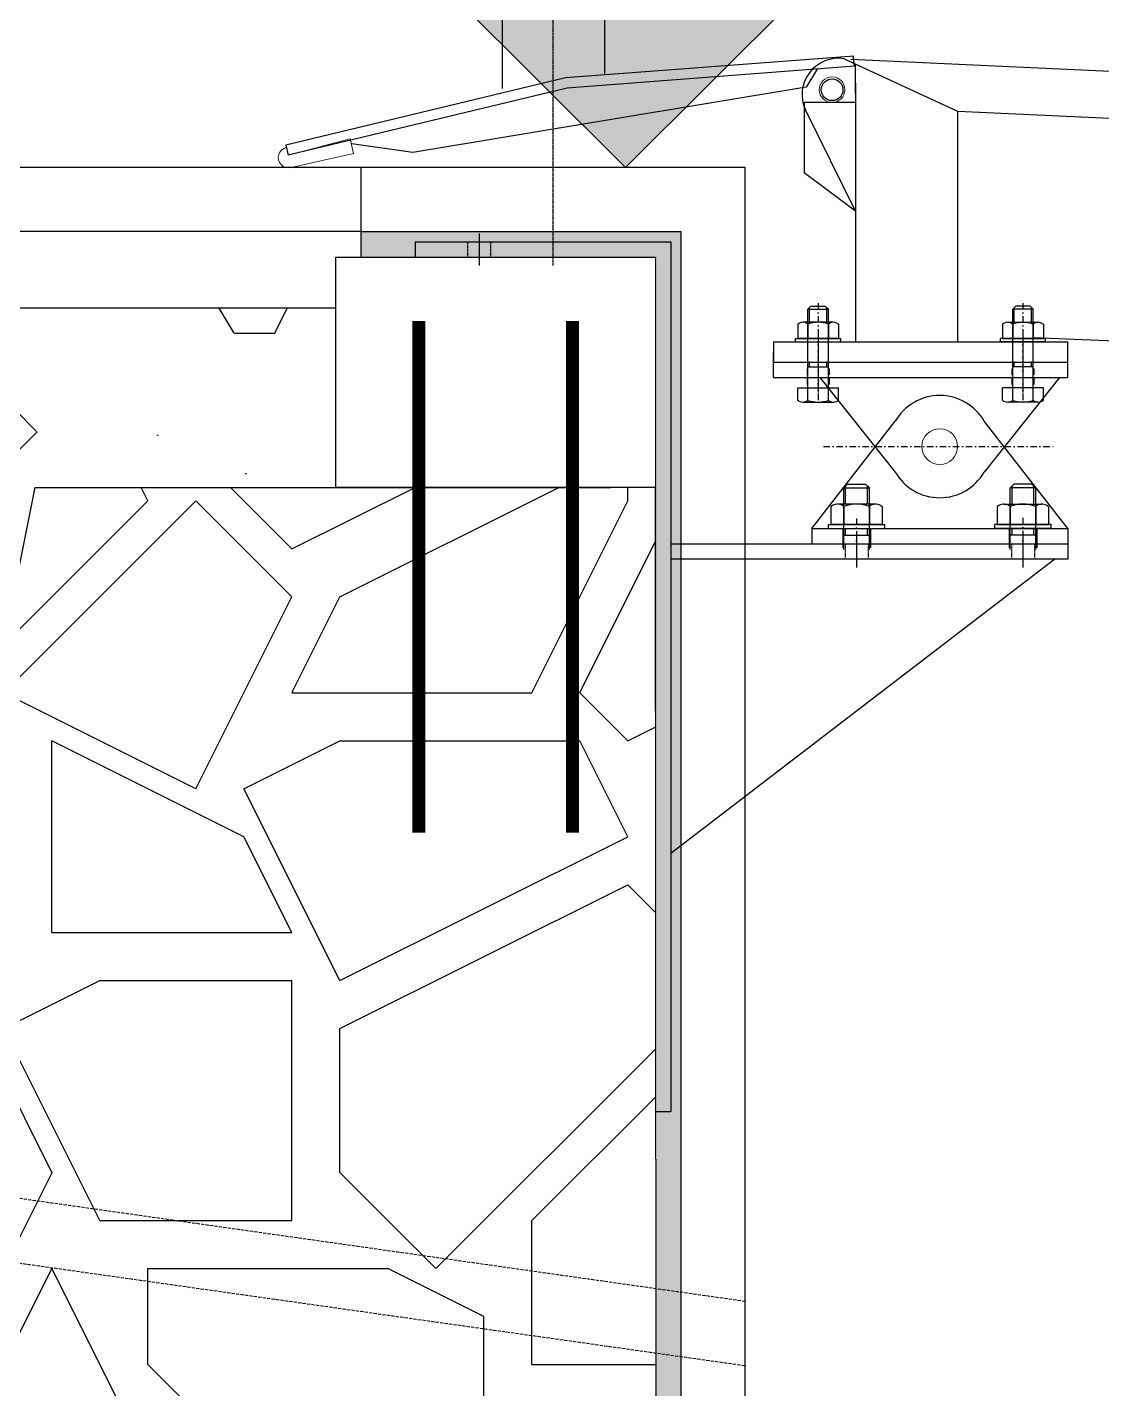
# Model space of a CAD drawing. Extents: x 1332 to 175445, y 256143 to 386027.
# Drawn here: x 44942 to 45782, y 381845 to 382909 of the extents above; entities that cross this region are included whole.
import ezdxf

# ---------------------------------------------------------------- set-up
doc = ezdxf.new("R2010")
doc.units = 0
doc.header["$LTSCALE"] = 10
doc.header["$MEASUREMENT"] = 0
for name, pattern in [('ACAD_ISO02W100', [15, 12, -3]), ('DASH', [0.35, 0.25, -0.1]), ('DASHDOT', [1, 0.5, -0.25, 0, -0.25]), ('DASHED', [0.75, 0.5, -0.25]), ('DOTE', [2.4200000000000004, 2, -0.2, 0.02, -0.2])]:
    doc.linetypes.add(name, pattern=pattern)
for name, color, linetype in [('-HD-轮廓线', 4, 'Continuous'), ('00-Palm-道路中线', 1, 'DOTE'), ('00-Ped..Face', 4, 'Continuous'), ('00-Ped..Section', 5, 'Continuous'), ('00-园建', 4, 'Continuous'), ('00-填充', 8, 'Continuous'), ('00-结构边线', 5, 'Continuous'), ('4', 4, 'Continuous'), ('DIM_ELEV', 3, 'Continuous'), ('S-4-铺装填充', 8, 'Continuous'), ('地板', 15, 'Continuous')]:
    doc.layers.add(name, color=color, linetype=linetype)
doc.layers.add('方通', color=4, linetype='Continuous', lineweight=30)
doc.layers.add('标注', color=3, linetype='Continuous', lineweight=13)

# ---------------------------------------------------------------- blocks, each defined once
blk = doc.blocks.new('A$C3960464F')
for p, q in [((0.0003949803067371249, 84.99992641360586), (40.00039498030674, 84.99992641363497)), ((0.0003949803067371249, 84.99992641360586), (0.0003949804231524467, -7.358637230936438e-05)), ((40.00039498030674, 84.99992641362769), (40.00039498030674, 29.99992641362769)), ((0.0003949804231524467, -7.358637230936438e-05), (40.00039498030674, 29.99992641362769))]:
    blk.add_line(p, q)
blk = doc.blocks.new('A$C04D57DD6')
at = {"layer": '标注'}
blk.add_lwpolyline([(500.0003321790136, 0.0265109949541511), (0.0003321785479784012, 0.02651099659851752), (0.0003321799449622631, 117.4868957408326), (500.0003321794793, 100.0265109949396), (502.0943019813858, 159.9899606161198)], dxfattribs=at)
blk.add_arc((502.2946595543763, 79.99190771631402), 79.99830380025122, 268.3565488638886, 90.14349873591266, dxfattribs=at)

msp = doc.modelspace()

# ---------------------------------------------------------------- hatches: boundary and pattern name
at = {"layer": '00-填充'}
h = msp.add_hatch(dxfattribs=at)
h.set_pattern_fill('AR-SAND', color=256, scale=10, style=0)
h.set_pattern_definition([(37.50000000000001, (45183.28062489461, 381149.2617618468), (-0.8000156479920251, 24.47066186646712), [0, -19.304, 0, -21.59, 0, -20.6375]), (7.499999999999999, (45183.28062489461, 381149.2617618468), (22.47616415690013, 35.84125502841771), [0, -10.414, 0, -17.399, 0, -6.6675]), (327.5, (45167.65962651204, 381149.2617618468), (39.5496185120729, 0.071859233927285), [0, -6.35, 0, -22.86, 0, -29.845]), (317.5, (45167.65962651204, 381149.2617618468), (38.17782262361487, 11.14646616286081), [0, -3.175, 0, -14.986, 0, -17.145])])
h.paths.add_polyline_path([(45203.28062489461, 382749.2750119594), (45203.28062107991, 382729.2750114825), (45434.25564625691, 382729.2750119594), (45434.25564625691, 381149.2617618468), (45453.28062107991, 381149.275011721), (45453.28062489461, 382749.2750119594)])
h = msp.add_hatch(dxfattribs=at)
h.set_pattern_fill('毛石砌体', color=256, scale=50, style=0)
h.set_pattern_definition([(0, (45336.01867544837, 381113.1061388832), (750, 750), [225, -525]), (0, (45786.01867544837, 381188.1061388832), (750, 750), [187.5, -562.5]), (0, (45748.51867544837, 381225.6061388832), (750, 750), [150, -600]), (0, (45523.51867544837, 381413.1061388832), (750, 750), [112.5, -112.5, 150, -375]), (0, (45523.51867544837, 381450.6061388832), (750, 750), [150, -37.5, 187.5, -375]), (0, (45186.01867544837, 381600.6061388832), (750, 750), [187.5, -562.5]), (0, (45898.51867544837, 381638.1061388832), (750, 750), [187.5, -562.5]), (90, (45186.01867544837, 381263.1061388832), (-749.9999999999999, 750.0000000000001), [112.5, -637.5]), (90, (45298.51867544837, 381825.6061388832), (-749.9999999999999, 750.0000000000001), [75, -675]), (90, (45336.01867544837, 381113.1061388832), (-749.9999999999999, 750.0000000000001), [112.5, -637.5]), (90, (45411.01867544837, 381788.1061388832), (-749.9999999999999, 750.0000000000001), [37.5, -712.5]), (90, (45448.51867544837, 381488.1061388832), (-749.9999999999999, 750.0000000000001), [112.5, -637.5]), (90, (45523.51867544837, 381225.6061388832), (-749.9999999999999, 750.0000000000001), [187.5, -562.5]), (90, (45598.51867544837, 381750.6061388832), (-749.9999999999999, 750.0000000000001), [112.5, -637.5]), (90, (45673.51867544837, 381450.6061388832), (-749.9999999999999, 750.0000000000001), [150, -600]), (90, (45711.01867544837, 381450.6061388832), (-749.9999999999999, 750.0000000000001), [150, -600]), (90, (45786.01867544837, 381113.1061388832), (-749.9999999999999, 750.0000000000001), [75, -675]), (90, (45898.51867544837, 381225.6061388832), (-749.9999999999999, 750.0000000000001), [187.5, -562.5]), (45, (45261.01867544837, 381188.1061388832), (4.440892098500626e-14, 749.9999987414762), [318.198, -742.46215]), (45, (45336.01867544837, 381225.6061388832), (4.440892098500626e-14, 749.9999987414762), [159.099, -901.56115]), (45, (45673.51867544837, 381638.1061388832), (4.440892098500626e-14, 749.9999987414762), [212.132025, -848.5281]), (45, (45673.51867544837, 381675.6061388832), (4.440892098500626e-14, 749.9999987414762), [159.099, -901.56115]), (135, (45411.01867544837, 381600.6061388832), (-749.9999987414762, 4.440892098500626e-14), [53.03325, -1007.6269]), (135, (45261.01867544837, 381188.1061388832), (-749.9999987414762, 4.440892098500626e-14), [106.06575, -954.5944000000001]), (135, (45486.01867544837, 381413.1061388832), (-749.9999987414762, 4.440892098500626e-14), [106.06575, -954.5944000000001]), (135, (45673.51867544837, 381600.6061388832), (-749.9999987414762, 4.440892098500626e-14), [106.06575, -954.5944000000001]), (135, (45898.51867544837, 381750.6061388832), (-749.9999987414762, 4.440892098500626e-14), [159.099, -901.56115]), (135, (45898.51867544837, 381713.1061388832), (-749.9999987414762, 4.440892098500626e-14), [106.06575, -954.5944000000001]), (135, (45861.01867544837, 381788.1061388832), (-749.9999987414762, 4.440892098500626e-14), [106.06575, -954.5944000000001]), (135, (45636.01867544837, 381113.1061388832), (-749.9999987414762, 4.440892098500626e-14), [159.099, -901.56115]), (26.56505119999999, (45861.01867544837, 381563.1061388832), (749.9999963664601, 3.00048386137064e-07), [83.85, -1593.20095]), (26.56505119999999, (45673.51867544837, 381375.6061388832), (749.9999963664601, 3.00048386137064e-07), [83.85, -1593.20095]), (26.56505119999999, (45411.01867544837, 381600.6061388832), (749.9999963664601, 3.00048386137064e-07), [167.7, -1509.35095]), (26.56505119999999, (45448.51867544837, 381788.1061388832), (749.9999963664601, 3.00048386137064e-07), [167.7, -1509.35095]), (26.56505119999999, (45448.51867544837, 381600.6061388832), (749.9999963664601, 3.00048386137064e-07), [167.7, -1509.35095]), (26.56505119999999, (45898.51867544837, 381750.6061388832), (749.9999963664601, 3.00048386137064e-07), [167.7, -1509.35095]), (26.56505119999999, (45186.01867544837, 381375.6061388832), (749.9999963664601, 3.00048386137064e-07), [251.5575, -1425.49345]), (26.56505119999999, (45186.01867544837, 381413.1061388832), (749.9999963664601, 3.00048386137064e-07), [251.5575, -1425.49345]), (26.56505119999999, (45186.01867544837, 381713.1061388832), (749.9999963664601, 3.00048386137064e-07), [251.5575, -1425.49345]), (63.43494882, (45561.01867544837, 381675.6061388832), (0.0803227305041343, 750.1606451050518), [83.84999999999995, -1593.199999999999]), (63.43494882, (45898.51867544837, 381638.1061388832), (0.0803227305041343, 750.1606451050518), [83.84999999999995, -1006.1, 167.6999999999999, -419.2499999999998]), (63.43494882, (45823.51867544837, 381563.1061388832), (-1.303391794493791e-06, 749.9999970372804), [167.6999999999999, -1509.350949999999]), (63.43494882, (45373.51867544837, 381638.1061388832), (-1.303391794493791e-06, 749.9999970372804), [167.6999999999999, -1509.350949999999]), (63.43494882, (45336.01867544837, 381638.1061388832), (-1.303391794493791e-06, 749.9999970372804), [167.6999999999999, -1509.350949999999]), (63.43494882, (45598.51867544837, 381713.1061388832), (-1.303391794493791e-06, 749.9999970372804), [251.5574999999999, -1425.493449999999]), (116.5650512, (45411.01867544837, 381525.6061388832), (-3.000486081816689e-07, 749.9999963664601), [83.84999999999995, -1593.200949999999]), (116.5650512, (45898.51867544837, 381450.6061388832), (-3.000486081816689e-07, 749.9999963664601), [83.84999999999995, -1593.200949999999]), (116.5650512, (45748.51867544837, 381225.6061388832), (-3.000486081816689e-07, 749.9999963664601), [167.6999999999999, -1509.350949999999]), (116.5650512, (45711.01867544837, 381263.1061388832), (-3.000486081816689e-07, 749.9999963664601), [167.6999999999999, -1509.350949999999]), (116.5650512, (45786.01867544837, 381788.1061388832), (-3.000486081816689e-07, 749.9999963664601), [167.6999999999999, -1509.350949999999]), (116.5650512, (45186.01867544837, 381413.1061388832), (-3.000486081816689e-07, 749.9999963664601), [167.6999999999999, -1509.350949999999]), (116.5650512, (45561.01867544837, 381113.1061388832), (-3.000486081816689e-07, 749.9999963664601), [251.5574999999999, -1425.493449999999]), (153.43494882, (45823.51867544837, 381563.1061388832), (-749.9999970372805, -1.303391572449186e-06), [167.7, -1509.35095]), (153.43494882, (45861.01867544837, 381525.6061388832), (-749.9999970372805, -1.303391572449186e-06), [167.7, -1509.35095]), (153.43494882, (45298.51867544837, 381150.6061388832), (-749.9999970372805, -1.303391572449186e-06), [83.85, -1593.20095]), (153.43494882, (45523.51867544837, 381450.6061388832), (-749.9999970372805, -1.303391572449186e-06), [83.85, -1593.20095]), (153.43494882, (45673.51867544837, 381675.6061388832), (-749.9999970372805, -1.303391572449186e-06), [83.85, -1593.20095])])
h.paths.add_polyline_path([(45734.25564625691, 380941.1740500358), (45734.25564244221, 381149.275011721), (45434.25563862752, 381149.275011721), (45433.28062489461, 382549.275011721), (44948.12765934895, 382548.635118666), (44604.03095295857, 380828.1515800384)])
at = {"layer": 'DIM_ELEV'}
msp.add_hatch(color=256, dxfattribs=at).paths.add_polyline_path([(45409.63139678724, 382799.2750117209), (44959.63139678724, 383249.2750117209), (45859.63139678724, 383249.2750117209)])
at = {"layer": 'S-4-铺装填充'}
h = msp.add_hatch(dxfattribs=at)
h.set_pattern_fill('加气混凝土', color=256, scale=50, style=0)
h.set_pattern_definition([(0, (19662.74723248777, 15439.86536190272), (300, 600), [0, -600]), (0, (19311.74723248777, 15358.86536190272), (300, 600), [0, -600]), (0, (19506.74723248777, 15352.86536190272), (300, 600), [0, -600]), (0, (19719.74723248777, 15529.86536190272), (300, 600), [0, -600]), (0, (19470.74723248777, 15322.86536190272), (300, 600), [0, -600]), (0, (19779.74723248777, 15907.86536190272), (300, 600), [0, -600]), (0, (19596.74723248777, 15859.86536190272), (300, 600), [0, -600]), (0, (19692.74723248777, 15784.86536190272), (300, 600), [0, -600]), (0, (19203.74723248777, 15772.86536190272), (300, 600), [0, -600]), (0, (19497.74723248777, 15745.86536190272), (300, 600), [0, -600]), (0, (19383.74723248777, 15592.86536190272), (300, 600), [0, -600]), (0, (19389.74723248777, 15367.86536190272), (300, 600), [0, -600]), (0, (19614.74723248777, 15343.86536190272), (300, 600), [0, -600]), (0, (19779.74723248777, 15607.86536190272), (300, 600), [0, -600]), (0, (19218.74723248777, 15514.86536190272), (300, 600), [0, -600]), (0, (19269.74723248777, 15616.86536190272), (300, 600), [0, -600]), (0, (19503.74723248777, 15574.86536190272), (300, 600), [0, -600]), (0, (19419.74723248777, 15487.86536190272), (300, 600), [0, -600]), (0, (19371.74723248777, 15685.86536190272), (300, 600), [0, -600]), (0, (19446.74723248777, 15910.86536190272), (300, 600), [0, -600]), (0, (19242.74723248777, 15388.86536190272), (300, 600), [0, -600]), (0, (19572.74723248777, 15787.86536190272), (300, 600), [0, -600]), (0, (19293.74723248777, 15796.86536190272), (300, 600), [0, -600]), (0, (19245.74723248777, 15874.86536190272), (300, 600), [0, -600]), (130.601294, (19742.89009048777, 15720.00821790272), (-1499.999983430985, 1800.000007869767), [26.341554, -11037.111]), (18.4349488, (19700.03294848777, 15731.43678990272), (1499.99999446807, 599.9999955732223), [27.10524, -3767.6279]), (90, (19700.03294848777, 15705.72250590272), (300.0000000000001, 600), [25.714284, -1174.28565]), (161.565051, (19725.74723248777, 15697.15107390272), (-1500.000007552608, 599.9999552724113), [27.10524, -3767.6279]), (53.1301023, (19725.74723248777, 15697.15107390272), (300.0000005671201, 599.9999997164399), [28.57143, -2971.4285]), (135, (19748.60437648777, 15391.43684190272), (-300.0000362661431, 599.9999593952012), [24.24366, -1672.8126]), (45, (19714.31866048777, 15391.43684190272), (299.999998082377, 599.9999975789675), [24.24366, -1672.8126]), (135, (19731.46151848777, 15374.29394190272), (-300.0000362661431, 599.9999593952012), [24.24366, -1672.8126]), (45, (19731.46151848777, 15374.29394190272), (299.999998082377, 599.9999975789675), [24.24366, -1672.8126]), (116.565051, (19460.03297248777, 15794.29393590272), (-5.219298673253547e-05, 1199.999967353521), [31.94382599999999, -638.8764999999999]), (180, (19445.74727248777, 15822.86535990272), (-299.9999999999999, 600), [34.285716, -565.71425]), (63.43494880000001, (19397.17583248777, 15794.29393590272), (2.716145353076627e-06, 1199.999994186336), [31.943826, -638.8765000000001]), (116.565051, (19411.46153248777, 15765.72250590272), (-5.219298673253547e-05, 1199.999967353521), [31.94382599999999, -638.8764999999999]), (0, (19411.46153248777, 15765.72250590272), (300, 600), [34.285716, -565.71425]), (63.43494880000001, (19445.74727248777, 15765.72250590272), (2.716145353076627e-06, 1199.999994186336), [31.943826, -638.8765000000001]), (107.102728, (19685.74723048777, 15591.43682190272), (-899.9999655924546, 3000.000004840143), [38.861346, -16282.9025]), (143.972626, (19674.31865848777, 15628.57964790272), (-5699.99992773809, 4199.999995246334), [38.861346, -8122.02]), (180, (19642.89008848777, 15651.43679190272), (-299.9999999999999, 600), [37.142856, -562.8571]), (36.02737329999999, (19574.31866248777, 15628.57964790272), (5699.999957876589, 4199.999954722195), [38.86134599999999, -8122.019999999999]), (71.5650511, (19562.89009048777, 15594.29396190272), (900.0000046203285, 2999.99999483479), [36.140316, -3758.5928]), (107.102728, (19574.31866248777, 15557.15108190272), (-899.9999655924546, 3000.000004840143), [38.861346, -16282.9025]), (143.972626, (19605.74723248777, 15534.29396190272), (-5699.99992773809, 4199.999995246334), [38.861346, -8122.02]), (0, (19605.74723248777, 15534.29396190272), (300, 600), [37.142856, -562.8571]), (36.02737329999999, (19642.89008848777, 15534.29396190272), (5699.999957876589, 4199.999954722195), [38.86134599999999, -8122.019999999999]), (71.5650511, (19674.31865848777, 15557.15108190272), (900.0000046203285, 2999.99999483479), [36.140316, -3758.5928]), (150.255118, (19691.46151648777, 15871.43678790272), (-900.0000021301363, 599.9999925650195), [23.03502, -4814.319600000001]), (90, (19671.46151848777, 15860.00822190272), (300.0000000000001, 600), [22.857144, -1177.14275]), (29.7448813, (19671.46151848777, 15860.00822190272), (900.0000005300184, 599.9999971978212), [23.03502, -4814.319600000001]), (116.565051, (19551.46151848777, 15445.72250190272), (-5.219298673253547e-05, 1199.999967353521), [31.94382599999999, -638.8764999999999]), (168.690067, (19537.17580648777, 15474.29396190272), (-2700.000002003099, 599.9999849441089), [29.137254, -6089.685500000001]), (41.18592510000001, (19485.74723248777, 15460.00826190272), (7499.999954558658, 6599.999942288418), [30.371844, -12725.802]), (90, (19485.74723248777, 15431.43680190272), (300.0000000000001, 600), [28.57143, -1171.4285]), (138.814074, (19508.60437648777, 15411.43682190272), (-7499.999866690215, 6600.000042036299), [30.371844, -12725.802]), (16.6992442, (19508.60437648777, 15411.43682190272), (9899.99992551639, 2999.999968578065), [29.82945, -12498.5375]), (60.9453959, (19537.17580648777, 15420.00824190272), (299.9999992038756, 599.9999946927048), [29.416086, -12325.3395]), (109.983106, (19300.03295248777, 15697.15107390272), (-1500.00000564993, 4199.999988885022), [33.44200199999997, -14012.19749999999]), (155.556045, (19288.60439248777, 15728.57964990272), (-3900.000014866057, 1799.999962602966), [34.522986, -14465.1315]), (24.4439547, (19225.74725248777, 15728.57964990272), (3900.000001945477, 1799.999991342401), [34.522986, -14465.1315]), (70.01689340000001, (19214.31869248777, 15697.15107390272), (1500.000004522143, 4199.999989580724), [33.442002, -14012.1975]), (109.983106, (19225.74725248777, 15665.72250390272), (-1500.00000564993, 4199.999988885022), [33.44200199999997, -14012.19749999999]), (160.016893, (19257.17585248777, 15654.29393190272), (-1500.00000088163, 599.9999726666744), [33.442002, -6989.377500000001]), (19.9831065, (19257.17585248777, 15654.29393190272), (1499.999991764409, 599.9999990480279), [33.442002, -6989.377500000001]), (70.01689340000001, (19288.60439248777, 15665.72250390272), (1500.000004522143, 4199.999989580724), [33.442002, -14012.1975]), (122.005383, (19522.89008848777, 15642.86535990272), (-300.00004026147, 599.9999693707862), [26.954232, -5633.434]), (18.4349488, (19482.89009248777, 15657.15107790272), (1499.99999446807, 599.9999955732223), [27.10524, -3767.6279]), (90, (19482.89009248777, 15631.43678790272), (300.0000000000001, 600), [25.714284, -1174.28565]), (161.565051, (19508.60437648777, 15622.86536190272), (-1500.000007552608, 599.9999552724113), [27.10524, -3767.6279]), (54.46232220000002, (19508.60437648777, 15622.86536190272), (2099.999996957259, 2999.999995506066), [24.57807, -10298.2115]), (116.565051, (19348.60439248777, 15497.15108190272), (-5.219298673253547e-05, 1199.999967353521), [31.94382599999999, -638.8764999999999]), (180, (19334.31869248777, 15525.72254190272), (-299.9999999999999, 600), [31.42857, -568.5714]), (59.0362434, (19285.74725248777, 15497.15108190272), (300.0000009765315, 599.9999970877775), [33.31972799999998, -6963.821999999996]), (120.963756, (19302.89009248777, 15468.57968190272), (-300.0000409979644, 599.9999724465997), [33.319728, -6963.821999999999]), (0, (19302.89009248777, 15468.57968190272), (300, 600), [31.42857, -568.5714]), (63.43494880000001, (19334.31869248777, 15468.57968190272), (2.716145353076627e-06, 1199.999994186336), [31.943826, -638.8765000000001])])
h.paths.add_polyline_path([(45183.28062489461, 382549.275011721), (45183.28062489461, 382689.2750117212), (41006.59857791971, 382689.2750117214), (41006.59857791971, 382489.2750117214), (44936.25563865085, 382489.2750117212), (44948.25563862752, 382549.275011721)])

# ---------------------------------------------------------------- linework, layer by layer
at = {"layer": '-HD-轮廓线', "elevation": -36502.99999999999}
for points in [[(45503.28062489461, 381150.2737643149), (45503.28062489461, 382799.275011721), (41006.59857791969, 382799.2750117211)], [(45453.28062489461, 381150.2737643149), (45453.28062489461, 382749.275011721)]]:
    msp.add_lwpolyline(points, dxfattribs=at)
for p, q in [((45669.44673544951, 382843.1127693643, -36502.99999999999), (45580.47599975761, 382884.3967889247, -36502.99999999999)), ((45589.48101987535, 382765.1720322807, -36502.99999999999), (45550.28196750939, 382844.4925486168, -36502.99999999999)), ((45669.4806248948, 382663.1460534158, -36502.99999999999), (45669.44673544951, 382843.1127693643, -36502.99999999999)), ((45245.2806248862, 382741.275011721, -36502.99999999999), (45445.28062489461, 382741.275011721, -36502.99999999999)), ((45245.2806248862, 382741.275011721, -36502.99999999999), (45245.2806248862, 382729.275011721, -36502.99999999999)), ((45445.28062489461, 382741.275011721, -36502.99999999999), (45445.28062489462, 382061.275011721, -36502.99999999999)), ((45245.2806248862, 382729.275011721, -36502.99999999999), (45433.28062489461, 382729.275011721, -36502.99999999999)), ((45433.28062489461, 382729.275011721, -36502.99999999999), (45433.28062489461, 382061.275011721, -36502.99999999999)), ((45525.28062489509, 382663.1460534158, -36502.99999999999), (45755.2806248952, 382663.1460534158, -36502.99999999999)), ((45445.28062489461, 382505.1460534162, -36502.99999999999), (45755.28062489656, 382505.1460534162, -36502.99999999999)), ((45755.28062489656, 382505.1460534162, -36502.99999999999), (45755.28062489656, 382493.1460534158, -36502.99999999999)), ((45755.28062489656, 382493.1460534158, -36502.99999999999), (45445.28062489461, 382493.1460534158, -36502.99999999999)), ((45745.28062489632, 382493.1460534158, -36502.99999999999), (45445.28062489462, 382263.1460534158, -36502.99999999999)), ((45433.28062489461, 382061.275011721, -36502.99999999999), (45445.28062489462, 382061.275011721, -36502.99999999999))]:
    msp.add_line(p, q)
at = {"color": 1, "linetype": 'DASHDOT', "ltscale": 5}
for p, q in [((45295.2806248862, 382747.7251214231, -36502.99999999999), (45295.2806248862, 382722.0750117204, -36502.99999999999)), ((45295.2806248862, 382747.7251214231, -36502.99999999999), (45295.2806248862, 382722.0750117204, -36502.99999999999)), ((45590.28062489295, 382511.5961631183, -36502.99999999999), (45590.28062489295, 382485.9460534157, -36502.99999999999)), ((45590.28062489295, 382511.5961631183, -36502.99999999999), (45590.28062489295, 382485.9460534157, -36502.99999999999)), ((45720.2806248958, 382511.5961631183, -36502.99999999999), (45720.2806248958, 382485.9460534157, -36502.99999999999)), ((45720.2806248958, 382511.5961631183, -36502.99999999999), (45720.2806248958, 382485.9460534157, -36502.99999999999))]:
    msp.add_line(p, q, dxfattribs=at)
at = {"color": 1, "linetype": 'DASHED', "ltscale": 0.005}
for p, q in [((45286.28062488602, 382741.275011721, -36502.99999999999), (45286.28062488602, 382729.275011721, -36502.99999999999)), ((45286.28062488602, 382741.275011721, -36502.99999999999), (45286.28062488602, 382729.275011721, -36502.99999999999)), ((45304.2806248864, 382741.275011721, -36502.99999999999), (45304.28062488641, 382729.275011721, -36502.99999999999)), ((45304.2806248864, 382741.275011721, -36502.99999999999), (45304.28062488641, 382729.275011721, -36502.99999999999)), ((45581.28062489277, 382505.1460534162, -36502.99999999999), (45581.28062489277, 382494.1460534165, -36502.99999999999)), ((45581.28062489277, 382505.1460534162, -36502.99999999999), (45581.28062489277, 382494.1460534165, -36502.99999999999)), ((45599.28062489315, 382505.1460534162, -36502.99999999999), (45599.28062489315, 382494.1460534165, -36502.99999999999)), ((45599.28062489315, 382505.1460534162, -36502.99999999999), (45599.28062489315, 382494.1460534165, -36502.99999999999)), ((45711.2806248956, 382505.1460534162, -36502.99999999999), (45711.2806248956, 382494.1460534165, -36502.99999999999)), ((45711.2806248956, 382505.1460534162, -36502.99999999999), (45711.2806248956, 382494.1460534165, -36502.99999999999)), ((45729.28062489598, 382505.1460534162, -36502.99999999999), (45729.28062489598, 382494.1460534165, -36502.99999999999)), ((45729.28062489598, 382505.1460534162, -36502.99999999999), (45729.28062489598, 382494.1460534165, -36502.99999999999))]:
    msp.add_line(p, q, dxfattribs=at)
at = {"color": 2}
for p, q in [((45552.28062489858, 382688.5516484811, -36502.99999999999), (45554.68062489721, 382690.9516484812, -36502.99999999999)), ((45552.28062489858, 382665.5460534148, -36502.99999999999), (45552.28062489858, 382688.5516484811, -36502.99999999999)), ((45552.28062489858, 382688.5516484811, -36502.99999999999), (45568.28062489683, 382688.5516484811, -36502.99999999999)), ((45554.68062489721, 382690.9516484812, -36502.99999999999), (45565.88062489634, 382690.9516484812, -36502.99999999999)), ((45568.28062489683, 382688.5516484811, -36502.99999999999), (45565.88062489634, 382690.9516484812, -36502.99999999999)), ((45568.28062489893, 382665.5460534148, -36502.99999999999), (45568.28062489683, 382688.5516484811, -36502.99999999999)), ((45712.28062489334, 382688.5516484811, -36502.99999999999), (45714.68062489383, 382690.9516484812, -36502.99999999999)), ((45712.28062489125, 382665.5460534148, -36502.99999999999), (45712.28062489334, 382688.5516484811, -36502.99999999999)), ((45728.28062489159, 382688.5516484811, -36502.99999999999), (45712.28062489334, 382688.5516484811, -36502.99999999999)), ((45725.88062489297, 382690.9516484812, -36502.99999999999), (45714.68062489383, 382690.9516484812, -36502.99999999999)), ((45728.28062489159, 382688.5516484811, -36502.99999999999), (45725.88062489297, 382690.9516484812, -36502.99999999999)), ((45728.28062489159, 382665.5460534148, -36502.99999999999), (45728.28062489159, 382688.5516484811, -36502.99999999999)), ((45545.19274015581, 382677.5000804032, -36502.99999999999), (45544.28062489893, 382676.9734704128, -36502.99999999999)), ((45544.28062489893, 382676.9734704128, -36502.99999999999), (45544.28062489683, 382665.5460534146, -36502.99999999999)), ((45572.21129537626, 382678.346053415, -36502.99999999999), (45548.34995441752, 382678.3460534149, -36502.99999999999)), ((45552.28062489858, 382676.973470413, -36502.99999999999), (45552.28062489858, 382665.5460534148, -36502.99999999999)), ((45568.28062489893, 382676.973470413, -36502.99999999999), (45568.28062489893, 382665.5460534148, -36502.99999999999)), ((45575.36850963762, 382677.5000804032, -36502.99999999999), (45576.28062489858, 382676.9734704132, -36502.99999999999)), ((45576.28062489858, 382676.9734704132, -36502.99999999999), (45576.28062489683, 382665.546053415, -36502.99999999999)), ((45705.19274015255, 382677.5000804032, -36502.99999999999), (45704.28062489159, 382676.9734704132, -36502.99999999999)), ((45704.28062489159, 382676.9734704132, -36502.99999999999), (45704.28062489334, 382665.546053415, -36502.99999999999)), ((45708.34995441391, 382678.346053415, -36502.99999999999), (45732.21129537265, 382678.3460534149, -36502.99999999999)), ((45712.28062489125, 382676.973470413, -36502.99999999999), (45712.28062489125, 382665.5460534148, -36502.99999999999)), ((45728.28062489159, 382676.973470413, -36502.99999999999), (45728.28062489159, 382665.5460534148, -36502.99999999999)), ((45735.36850963436, 382677.5000804032, -36502.99999999999), (45736.28062489125, 382676.9734704128, -36502.99999999999)), ((45736.28062489125, 382676.9734704128, -36502.99999999999), (45736.28062489334, 382665.5460534146, -36502.99999999999)), ((45542.68062489721, 382665.546053415, -36502.99999999999), (45577.88062489669, 382665.546053415, -36502.99999999999)), ((45542.68062489721, 382663.1460534147, -36502.99999999999), (45542.68062489721, 382665.546053415, -36502.99999999999)), ((45542.68062489721, 382663.1460534147, -36502.99999999999), (45577.88062489669, 382663.146053415, -36502.99999999999)), ((45576.28062489683, 382665.546053415, -36502.99999999999), (45544.28062489683, 382665.5460534146, -36502.99999999999)), ((45552.28062489497, 382627.1460534147, -36502.99999999999), (45552.28062489858, 382666.9516484811, -36502.99999999999)), ((45568.28062489683, 382627.1460534149, -36502.99999999999), (45568.28062489683, 382666.9516484812, -36502.99999999999)), ((45577.88062489669, 382663.146053415, -36502.99999999999), (45577.88062489669, 382665.546053415, -36502.99999999999)), ((45737.88062489297, 382665.546053415, -36502.99999999999), (45702.68062489348, 382665.546053415, -36502.99999999999)), ((45702.68062489348, 382663.146053415, -36502.99999999999), (45702.68062489348, 382665.546053415, -36502.99999999999)), ((45737.88062489297, 382663.1460534147, -36502.99999999999), (45702.68062489348, 382663.146053415, -36502.99999999999)), ((45704.28062489334, 382665.546053415, -36502.99999999999), (45736.28062489334, 382665.5460534146, -36502.99999999999)), ((45712.28062489334, 382627.1460534149, -36502.99999999999), (45712.28062489334, 382666.9516484812, -36502.99999999999)), ((45728.2806248952, 382627.1460534147, -36502.99999999999), (45728.28062489159, 382666.9516484811, -36502.99999999999)), ((45737.88062489297, 382663.1460534147, -36502.99999999999), (45737.88062489297, 382665.546053415, -36502.99999999999)), ((45552.28062489497, 382643.4043363123, -36502.99999999999), (45552.28062489497, 382647.598741246, -36502.99999999999)), ((45552.28062489497, 382642.2654079128, -36502.99999999999), (45552.28062489497, 382647.598741246, -36502.99999999999)), ((45552.28062489497, 382643.4043363123, -36502.99999999999), (45568.28062489497, 382643.4043363124, -36502.99999999999)), ((45568.28062489497, 382643.4043363124, -36502.99999999999), (45568.28062489683, 382647.5987412463, -36502.99999999999)), ((45568.28062489683, 382642.2654079128, -36502.99999999999), (45568.28062489683, 382647.5987412463, -36502.99999999999)), ((45712.2806248952, 382643.4043363124, -36502.99999999999), (45712.28062489334, 382647.5987412463, -36502.99999999999)), ((45712.28062489334, 382642.2654079128, -36502.99999999999), (45712.28062489334, 382647.5987412463, -36502.99999999999)), ((45728.2806248952, 382643.4043363123, -36502.99999999999), (45712.2806248952, 382643.4043363124, -36502.99999999999)), ((45728.2806248952, 382643.4043363123, -36502.99999999999), (45728.2806248952, 382647.598741246, -36502.99999999999)), ((45728.2806248952, 382642.2654079128, -36502.99999999999), (45728.2806248952, 382647.598741246, -36502.99999999999)), ((45544.28062489497, 382627.1460534147, -36502.99999999999), (45576.28062489683, 382627.1460534147, -36502.99999999999)), ((45544.28062489683, 382617.4321732458, -36502.99999999999), (45544.28062489497, 382627.1460534147, -36502.99999999999)), ((45552.28062489683, 382617.3186364167, -36502.99999999999), (45552.28062489497, 382627.1460534147, -36502.99999999999)), ((45568.28062489497, 382617.3186364167, -36502.99999999999), (45568.28062489683, 382627.1460534149, -36502.99999999999)), ((45576.28062489683, 382617.4321732461, -36502.99999999999), (45576.28062489683, 382627.1460534147, -36502.99999999999)), ((45736.2806248952, 382627.1460534147, -36502.99999999999), (45704.28062489334, 382627.1460534147, -36502.99999999999)), ((45704.28062489334, 382617.4321732461, -36502.99999999999), (45704.28062489334, 382627.1460534147, -36502.99999999999)), ((45712.2806248952, 382617.3186364167, -36502.99999999999), (45712.28062489334, 382627.1460534149, -36502.99999999999)), ((45728.28062489334, 382617.3186364167, -36502.99999999999), (45728.2806248952, 382627.1460534147, -36502.99999999999)), ((45736.28062489334, 382617.4321732458, -36502.99999999999), (45736.2806248952, 382627.1460534147, -36502.99999999999)), ((45545.1927401522, 382616.7920264263, -36502.99999999999), (45544.25522406058, 382617.3333015954, -36502.99999999999)), ((45548.34995441391, 382615.9460534146, -36502.99999999999), (45572.21129537417, 382615.9460534148, -36502.99999999999)), ((45575.36850963576, 382616.7920264265, -36502.99999999999), (45576.30602572901, 382617.333301596, -36502.99999999999)), ((45705.19274015442, 382616.7920264265, -36502.99999999999), (45704.25522406116, 382617.333301596, -36502.99999999999)), ((45732.21129537626, 382615.9460534146, -36502.99999999999), (45708.34995441601, 382615.9460534148, -36502.99999999999)), ((45735.36850963797, 382616.7920264263, -36502.99999999999), (45736.30602572959, 382617.3333015954, -36502.99999999999)), ((45580.28062489322, 382548.9030472479, -36502.99999999999), (45583.28062489509, 382551.9030472479, -36502.99999999999)), ((45580.28062489322, 382520.146053415, -36502.99999999999), (45580.28062489322, 382548.9030472479, -36502.99999999999)), ((45580.28062489322, 382548.9030472479, -36502.99999999999), (45600.28062489322, 382548.9030472479, -36502.99999999999)), ((45583.28062489509, 382551.9030472479, -36502.99999999999), (45597.28062489322, 382551.9030472479, -36502.99999999999)), ((45600.28062489322, 382548.9030472479, -36502.99999999999), (45597.28062489322, 382551.9030472479, -36502.99999999999)), ((45600.28062489322, 382520.146053415, -36502.99999999999), (45600.28062489322, 382548.9030472479, -36502.99999999999)), ((45710.28062489322, 382548.9030472479, -36502.99999999999), (45713.28062489322, 382551.9030472478, -36502.99999999999)), ((45730.28062489322, 382548.9030472478, -36502.99999999999), (45710.28062489322, 382548.9030472479, -36502.99999999999)), ((45710.28062489322, 382520.146053415, -36502.99999999999), (45710.28062489322, 382548.9030472479, -36502.99999999999)), ((45727.28062489322, 382551.9030472479, -36502.99999999999), (45713.28062489322, 382551.9030472478, -36502.99999999999)), ((45730.28062489322, 382548.9030472478, -36502.99999999999), (45727.28062489322, 382551.9030472479, -36502.99999999999)), ((45730.28062489322, 382520.146053415, -36502.99999999999), (45730.28062489322, 382548.9030472478, -36502.99999999999)), ((45571.42076896744, 382535.0885871505, -36502.99999999999), (45570.28062489311, 382534.4303246625, -36502.99999999999)), ((45570.28062489311, 382534.4303246625, -36502.99999999999), (45570.28062489311, 382520.1460534151, -36502.99999999999)), ((45605.19396299376, 382536.1460534151, -36502.99999999999), (45575.36728679443, 382536.1460534151, -36502.99999999999)), ((45580.28062489322, 382534.4303246625, -36502.99999999999), (45580.28062489322, 382520.146053415, -36502.99999999999)), ((45600.28062489322, 382534.4303246625, -36502.99999999999), (45600.28062489322, 382520.146053415, -36502.99999999999)), ((45609.14048082052, 382535.0885871504, -36502.99999999999), (45610.28062489322, 382534.4303246625, -36502.99999999999)), ((45610.28062489322, 382534.4303246625, -36502.99999999999), (45610.28062489322, 382520.146053415, -36502.99999999999)), ((45701.42076896756, 382535.0885871504, -36502.99999999999), (45700.28062489322, 382534.4303246625, -36502.99999999999)), ((45700.28062489322, 382534.4303246625, -36502.99999999999), (45700.28062489322, 382520.146053415, -36502.99999999999)), ((45705.36728679443, 382536.146053415, -36502.99999999999), (45735.19396299178, 382536.146053415, -36502.99999999999)), ((45710.28062489322, 382534.4303246626, -36502.99999999999), (45710.28062489322, 382520.146053415, -36502.99999999999)), ((45730.28062489322, 382534.4303246625, -36502.99999999999), (45730.28062489322, 382520.146053415, -36502.99999999999)), ((45739.14048082087, 382535.0885871505, -36502.99999999999), (45740.28062489299, 382534.4303246625, -36502.99999999999)), ((45740.28062489299, 382534.4303246625, -36502.99999999999), (45740.28062489299, 382520.1460534151, -36502.99999999999)), ((45580.28062489322, 382500.5801936258, -36502.99999999999), (45580.28062489322, 382527.3371874585, -36502.99999999999)), ((45600.28062489322, 382500.5801936258, -36502.99999999999), (45600.28062489322, 382527.3371874585, -36502.99999999999)), ((45710.28062489322, 382500.5801936256, -36502.99999999999), (45710.28062489322, 382527.3371874585, -36502.99999999999)), ((45730.28062489322, 382500.5801936256, -36502.99999999999), (45730.28062489322, 382527.3371874585, -36502.99999999999)), ((45568.28062489509, 382520.1460534151, -36502.99999999999), (45612.28062489322, 382520.146053415, -36502.99999999999)), ((45568.28062489509, 382517.1460534151, -36502.99999999999), (45568.28062489509, 382520.1460534151, -36502.99999999999)), ((45568.28062489509, 382517.1460534151, -36502.99999999999), (45612.28062489322, 382517.1460534151, -36502.99999999999)), ((45610.28062489322, 382520.146053415, -36502.99999999999), (45570.28062489311, 382520.1460534151, -36502.99999999999)), ((45580.28062489322, 382511.9030472479, -36502.99999999999), (45580.28062489322, 382517.1460534151, -36502.99999999999)), ((45600.28062489322, 382511.9030472479, -36502.99999999999), (45600.28062489322, 382517.1460534151, -36502.99999999999)), ((45612.28062489322, 382517.1460534151, -36502.99999999999), (45612.28062489322, 382520.146053415, -36502.99999999999)), ((45698.28062489322, 382517.146053415, -36502.99999999999), (45698.28062489322, 382520.146053415, -36502.99999999999)), ((45742.28062489322, 382520.1460534151, -36502.99999999999), (45698.28062489322, 382520.146053415, -36502.99999999999)), ((45742.28062489322, 382517.1460534151, -36502.99999999999), (45698.28062489322, 382517.146053415, -36502.99999999999)), ((45700.28062489322, 382520.146053415, -36502.99999999999), (45740.28062489299, 382520.1460534151, -36502.99999999999)), ((45710.28062489322, 382511.9030472478, -36502.99999999999), (45710.28062489322, 382517.146053415, -36502.99999999999)), ((45730.28062489322, 382511.9030472478, -36502.99999999999), (45730.28062489322, 382517.1460534151, -36502.99999999999)), ((45742.28062489322, 382517.1460534151, -36502.99999999999), (45742.28062489322, 382520.1460534151, -36502.99999999999)), ((45580.28062489322, 382511.9030472479, -36502.99999999999), (45600.28062489322, 382511.9030472479, -36502.99999999999)), ((45730.28062489322, 382511.9030472478, -36502.99999999999), (45710.28062489322, 382511.9030472478, -36502.99999999999))]:
    msp.add_line(p, q, dxfattribs=at)
at = {"color": 1, "linetype": 'ACAD_ISO02W100'}
for p, q in [((45553.48062489783, 382678.346053415, -36502.99999999999), (45553.48062489783, 382689.7516484812, -36502.99999999999)), ((45567.08062489746, 382678.346053415, -36502.99999999999), (45567.08062489746, 382689.7516484814, -36502.99999999999)), ((45713.48062489271, 382678.346053415, -36502.99999999999), (45713.48062489271, 382689.7516484814, -36502.99999999999)), ((45727.08062489234, 382678.346053415, -36502.99999999999), (45727.08062489234, 382689.7516484812, -36502.99999999999)), ((45553.4806248962, 382643.4043363124, -36502.99999999999), (45553.48062489423, 382647.598741246, -36502.99999999999)), ((45567.08062489572, 382643.4043363127, -36502.99999999999), (45567.08062489409, 382647.5987412464, -36502.99999999999)), ((45713.48062489446, 382643.4043363127, -36502.99999999999), (45713.48062489609, 382647.5987412464, -36502.99999999999)), ((45727.08062489397, 382643.4043363124, -36502.99999999999), (45727.08062489595, 382647.598741246, -36502.99999999999)), ((45581.78062489322, 382536.1460534151, -36502.99999999999), (45581.78062489322, 382550.4030472479, -36502.99999999999)), ((45598.78062489509, 382536.1460534151, -36502.99999999999), (45598.78062489509, 382550.4030472479, -36502.99999999999)), ((45711.78062489322, 382536.146053415, -36502.99999999999), (45711.78062489322, 382550.4030472479, -36502.99999999999)), ((45728.78062489322, 382536.1460534151, -36502.99999999999), (45728.78062489322, 382550.4030472478, -36502.99999999999)), ((45581.78062489322, 382511.9030472479, -36502.99999999999), (45581.78062489322, 382517.1460534151, -36502.99999999999)), ((45598.78062489509, 382511.9030472479, -36502.99999999999), (45598.78062489509, 382517.1460534151, -36502.99999999999)), ((45711.78062489322, 382511.9030472478, -36502.99999999999), (45711.78062489322, 382517.146053415, -36502.99999999999)), ((45728.78062489322, 382511.9030472478, -36502.99999999999), (45728.78062489322, 382517.1460534151, -36502.99999999999))]:
    msp.add_line(p, q, dxfattribs=at)
at = {"color": 1, "linetype": 'DASHDOT'}
for p, q in [((45560.28062489986, 382693.2462728177, -36502.99999999999), (45560.28062489625, 382615.9460534141, -36502.99999999999)), ((45720.28062489031, 382693.2462728177, -36502.99999999999), (45720.28062489392, 382615.9460534141, -36502.99999999999)), ((45560.28062489858, 382668.1414316329, -36502.99999999999), (45560.28062489683, 382623.4913219312, -36502.99999999999)), ((45720.28062489159, 382668.1414316329, -36502.99999999999), (45720.28062489334, 382623.4913219312, -36502.99999999999)), ((45564.51872761043, 382581.146053415, -36502.99999999999), (45746.04252217602, 382581.1460534149, -36502.99999999999)), ((45590.28062489299, 382525.0294873177, -36502.99999999999), (45590.28062489299, 382500.378579871, -36502.99999999999)), ((45720.28062489322, 382525.3660794662, -36502.99999999999), (45720.28062489322, 382499.0320276475, -36502.99999999999)), ((45720.28062489322, 382525.0294873177, -36502.99999999999), (45720.28062489322, 382500.378579871, -36502.99999999999))]:
    msp.add_line(p, q, dxfattribs=at)
at = {"color": 0, "linetype": 'ByBlock'}
for p, q in [((45525.28062489509, 382663.1460534152, -36502.99999999999), (45525.28062489509, 382647.1460534152, -36502.99999999999)), ((45755.2806248952, 382647.1460534151, -36502.99999999999), (45755.2806248952, 382663.1460534158, -36502.99999999999))]:
    msp.add_line(p, q, dxfattribs=at)
at = {"color": 0}
for p, q in [((45525.28062489043, 382635.1460534155, -36502.99999999999), (45525.28062489509, 382655.1460534152, -36502.99999999999)), ((45755.2806248902, 382635.1460534147, -36502.99999999999), (45755.2806248952, 382655.1460534142, -36502.99999999999)), ((45525.28062489509, 382647.1460534152, -36502.99999999999), (45755.2806248952, 382647.1460534142, -36502.99999999999)), ((45525.28062489043, 382635.1460534155, -36502.99999999999), (45755.2806248902, 382635.1460534147, -36502.99999999999)), ((45555.28062489322, 382517.146053415, -36502.99999999999), (45555.28062489322, 382505.146053415, -36502.99999999999)), ((45555.28062489322, 382517.146053415, -36502.99999999999), (45755.28062489322, 382517.1460534149, -36502.99999999999)), ((45755.28062489322, 382517.1460534149, -36502.99999999999), (45755.28062489322, 382505.1460534149, -36502.99999999999)), ((45555.28062489322, 382505.146053415, -36502.99999999999), (45755.28062489322, 382505.1460534149, -36502.99999999999))]:
    msp.add_line(p, q, dxfattribs=at)
at = {"color": 1, "linetype": 'DASHED'}
for p, q in [((45551.61395822706, 382642.2654079128, -36502.99999999999), (45551.61395822893, 382628.1320745795, -36502.99999999999)), ((45568.94729156113, 382642.265407913, -36502.99999999999), (45568.94729156113, 382628.1320745792, -36502.99999999999)), ((45711.61395822904, 382642.265407913, -36502.99999999999), (45711.61395822904, 382628.1320745792, -36502.99999999999)), ((45728.94729156311, 382642.2654079128, -36502.99999999999), (45728.94729156125, 382628.1320745795, -36502.99999999999)), ((45579.44729155939, 382517.146053415, -36502.99999999999), (45579.44729155939, 382504.4793867483, -36502.99999999999)), ((45579.44729155939, 382514.4793867484, -36502.99999999999), (45579.44729155939, 382501.8127200818, -36502.99999999999)), ((45601.1139582273, 382517.146053415, -36502.99999999999), (45601.1139582273, 382504.4793867483, -36502.99999999999)), ((45601.1139582273, 382514.4793867484, -36502.99999999999), (45601.1139582273, 382501.8127200818, -36502.99999999999)), ((45709.44729156102, 382517.146053415, -36502.99999999999), (45709.44729156102, 382504.4793867483, -36502.99999999999)), ((45709.44729156102, 382517.1460534149, -36502.99999999999), (45709.44729156102, 382504.4793867483, -36502.99999999999)), ((45709.44729156102, 382514.4793867484, -36502.99999999999), (45709.44729156102, 382501.8127200817, -36502.99999999999)), ((45731.11395822543, 382517.146053415, -36502.99999999999), (45731.11395822543, 382504.4793867483, -36502.99999999999)), ((45731.11395822543, 382517.1460534149, -36502.99999999999), (45731.11395822543, 382504.4793867482, -36502.99999999999)), ((45731.11395822543, 382514.4793867484, -36502.99999999999), (45731.11395822543, 382501.8127200817, -36502.99999999999))]:
    msp.add_line(p, q, dxfattribs=at)
at = {"color": 4, "linetype": 'Continuous', "elevation": -36502.99999999999, "flags": 128}
msp.add_lwpolyline([(45203.28062485708, 382729.275011721), (45203.28062485708, 382799.275011721)], dxfattribs=at)
msp.add_circle((45571.18367398457, 382860.1719586944, -36502.99999999999), 8.5)
msp.add_arc((45576.09422158388, 382856.336852716, -36502.99999999999), 28.4, 81.12449716196969, 204.6486679255926)
at = {"color": 2}
for centre, radius, start, end in [((45548.34995441752, 382672.031624892, -36502.99999999999), 6.314428522853003, 51.50178199367934, 120.0000000000293), ((45560.28062489858, 382654.3460534149, -36502.99999999999), 24.00000000001065, 70.52877932766684, 109.4712206865929), ((45572.21129537626, 382672.0316248922, -36502.99999999999), 6.314428522852347, 59.99999999993917, 128.4982180044927), ((45708.34995441391, 382672.0316248922, -36502.99999999999), 6.314428522852347, 51.50178199550728, 120.0000000000608), ((45720.28062489159, 382654.3460534149, -36502.99999999999), 24.00000000001065, 70.52877932081337, 109.4712206723331), ((45732.21129537265, 382672.031624892, -36502.99999999999), 6.314428522853003, 60.00000000734101, 128.4982180140767), ((45548.34995441566, 382622.2604819374, -36502.99999999999), 6.314428522853215, 239.9999999999392, 308.4982180044927), ((45560.28062489497, 382639.9460534148, -36502.99999999999), 24.00000000001065, 250.5287793276669, 289.4712206865929), ((45572.21129537417, 382622.2604819377, -36502.99999999999), 6.314428522853215, 231.5017819936793, 300.0000000000293), ((45708.34995441601, 382622.2604819377, -36502.99999999999), 6.314428522853215, 240.000000007341, 308.4982180140767), ((45720.2806248952, 382639.9460534148, -36502.99999999999), 24.00000000001065, 250.5287793208134, 289.4712206723332), ((45732.21129537452, 382622.2604819374, -36502.99999999999), 6.314428522853215, 231.5017819955073, 300.0000000000608), ((45575.36728679443, 382528.2530177615, -36502.99999999999), 7.893035653566254, 51.50178197763311, 120.0000000000608), ((45590.28062489299, 382506.1460534151, -36502.99999999999), 30.00000000001332, 70.52877932766684, 109.4712206723331), ((45605.19396299376, 382528.2530177615, -36502.99999999999), 7.893035653565433, 59.99999999993917, 128.4982180223669), ((45705.36728679443, 382528.2530177615, -36502.99999999999), 7.893035653565433, 51.50178197763311, 120.0000000000608), ((45720.28062489322, 382506.146053415, -36502.99999999999), 30.00000000001332, 70.52877932766684, 109.4712206723331), ((45735.19396299178, 382528.2530177615, -36502.99999999999), 7.893035653566254, 59.99999999993917, 128.4982180223669)]:
    msp.add_arc(centre, radius, start, end, dxfattribs=at)
at = {"layer": '00-Palm-道路中线', "ltscale": 0.1, "elevation": -36502.99999999999}
msp.add_lwpolyline([(45353.28062428634, 382722.8599595667), (45353.28062428634, 384290.9369203089)], dxfattribs=at)
at = {"layer": '00-Ped..Face'}
msp.add_line((45203.28062489461, 382749.275011721, -36502.99999999999), (41006.59857791969, 382749.2750117211, -36502.99999999999), dxfattribs=at)
at = {"layer": '00-Ped..Section'}
msp.add_line((45183.28062489461, 382689.2750117212, -36502.99999999999), (41006.5985779197, 382689.2750117212, -36502.99999999999), dxfattribs=at)
at = {"layer": '00-园建'}
for p, q in [((52785.14846228028, 382549.275011721, -36502.99999999999), (45585.82174493418, 382883.7879033318, -36502.99999999999)), ((52783.67902913377, 382519.311020561, -36502.99999999999), (45669.48062489482, 382843.1109751492, -36502.99999999999)), ((52776.33186340125, 382369.4910647618, -36502.99999999999), (45728.28062489159, 382666.1751489642, -36502.99999999999))]:
    msp.add_line(p, q, dxfattribs=at)
at = {"layer": '00-园建', "elevation": -36502.99999999999}
for points in [[(45203.28062489461, 382729.275011721), (45203.28062489461, 382799.275011721)], [(45203.28062489461, 382749.275011721), (45453.28062489461, 382749.275011721)], [(45203.28062489461, 382729.275011721), (45433.28062489461, 382729.275011721)]]:
    msp.add_lwpolyline(points, dxfattribs=at)
at = {"layer": '00-园建', "color": 6, "const_width": 10, "elevation": -36502.99999999999}
for points in [[(45248.28062489461, 382279.275011721), (45248.28062489461, 382679.275011721)], [(45368.28062489461, 382279.275011721), (45368.28062489461, 382679.275011721)]]:
    msp.add_lwpolyline(points, dxfattribs=at)
at = {"layer": '00-园建', "linetype": 'DASH', "elevation": -36502.99999999999}
for points in [[(44818.19167197447, 382010.3154569977), (45503.28062489461, 381913.1066052604)], [(44810.87351333755, 381960.5434889783), (45503.28062489461, 381862.7027268724)]]:
    msp.add_lwpolyline(points, dxfattribs=at)
at = {"layer": '00-填充', "color": 8}
for p, q in [((45313.2806078018, 383996.9150583062, -36502.99999999999), (45313.2806078018, 382861.1680560634, -36502.99999999999)), ((45393.28060780175, 383963.8886380509, -36502.99999999999), (45393.2806078018, 382872.843729312, -36502.99999999999))]:
    msp.add_line(p, q, dxfattribs=at)
at = {"layer": '00-结构边线', "elevation": -36502.99999999999}
msp.add_lwpolyline([(45183.28062489461, 382729.275011721), (45433.28062489461, 382729.275011721), (45433.28062489461, 382549.275011721), (45183.28062489461, 382549.275011721)], close=True, dxfattribs=at)
for points in [[(44948.25563862752, 382549.275011721), (44604.03095295857, 380828.1515800384)], [(44948.25563862752, 382549.275011721), (45398.25563862752, 382549.275011721)], [(45434.25563862752, 381149.275011721), (45433.28062489461, 382549.275011721)]]:
    msp.add_lwpolyline(points, dxfattribs=at)
at = {"layer": '4', "color": 0, "linetype": 'ByBlock'}
for p, q in [((45561.65241455923, 382635.1460534154, -36502.99999999999), (45620.56438069624, 382561.2769218569, -36502.99999999999)), ((45748.90883320671, 382635.1460534147, -36502.99999999999), (45689.99699581958, 382561.2771432866, -36502.99999999999)), ((45555.28062489322, 382517.1460534147, -36502.99999999999), (45620.5641916558, 382601.0148546693, -36502.99999999999)), ((45755.28062489322, 382517.1460534153, -36502.99999999999), (45689.99699582074, 382601.0149635411, -36502.99999999999))]:
    msp.add_line(p, q, dxfattribs=at)
for start, end in [(29.78341492567789, 150.2167647419865), (209.7832352579707, 330.2165850743221)]:
    msp.add_arc((45655.28062489299, 382581.1460534149, -36502.99999999999), 40.00000000002219, start, end, dxfattribs=at)
at = {"layer": 'DIM_ELEV'}
for q in [(44959.63139678724, 383249.2750117209), (45859.63139678724, 383249.2750117209)]:
    msp.add_line((45409.63139678724, 382799.2750117209), q, dxfattribs=at)
at = {"layer": '地板', "lineweight": -3}
msp.add_line((45589.48062489504, 382857.1981423278, -36502.99999999999), (45589.48062489504, 382879.6981423278, -36502.99999999999), dxfattribs=at)
at = {"layer": '方通', "lineweight": -3}
for p, q in [((45588.12532736194, 382886.5018824139, -36502.99999999999), (45362.89084557172, 382869.3429718236, -36502.99999999999)), ((45588.72913238589, 382878.5558347584, -36502.99999999999), (45587.72702723121, 382886.4928231834, -36502.99999999999)), ((45588.73302590005, 382878.5249969009, -36502.99999999999), (45364.20760059982, 382861.4201039586, -36502.99999999999)), ((45559.49207353612, 382876.2973500362, -36502.99999999999), (45550.93656708564, 382862.0423562756, -36502.99999999999)), ((45362.89084557172, 382869.3429718236, -36502.99999999999), (45144.21428207141, 382816.8383341014, -36502.99999999999)), ((45589.48062489492, 382865.1981423278, -36502.99999999999), (45589.48062489492, 382663.1460534159, -36502.99999999999)), ((45364.20760059982, 382861.4201039586, -36502.99999999999), (45146.2194487288, 382809.0937032724, -36502.99999999999)), ((45550.93656708564, 382862.0423562756, -36502.99999999999), (45243.50940405772, 382810.9489555546, -36502.99999999999)), ((45144.21428207141, 382816.8383341014, -36502.99999999999), (45146.21944872833, 382809.0937032736, -36502.99999999999)), ((45243.50940405772, 382810.9489555546, -36502.99999999999), (45195.95483687563, 382817.8576877146, -36502.99999999999))]:
    msp.add_line(p, q, dxfattribs=at)
at = {"layer": '标注'}
for centre, radius in [((45571.18367398457, 382860.1719586944, -36502.99999999999), 10), ((45655.28062489299, 382581.1460534149, -36502.99999999999), 14)]:
    msp.add_circle(centre, radius, dxfattribs=at)

# ---------------------------------------------------------------- block references
at = {"linetype": 'ACAD_ISO02W100', "xscale": -1}
msp.add_blockref('A$C3960464F', (45589.48101987535, 382765.1720322807, -36502.99999999999), dxfattribs=at)
at = {"linetype": 'ACAD_ISO02W100', "xscale": -0.09999999997528998, "yscale": 0.09999999997528998, "zscale": 0.09999999997528998, "rotation": 12.51573248558768}
msp.add_blockref('A$C04D57DD6', (45197.1989594431, 382810.1641410107, -36502.99999999999), dxfattribs=at)

doc.saveas('drawing.dxf')
